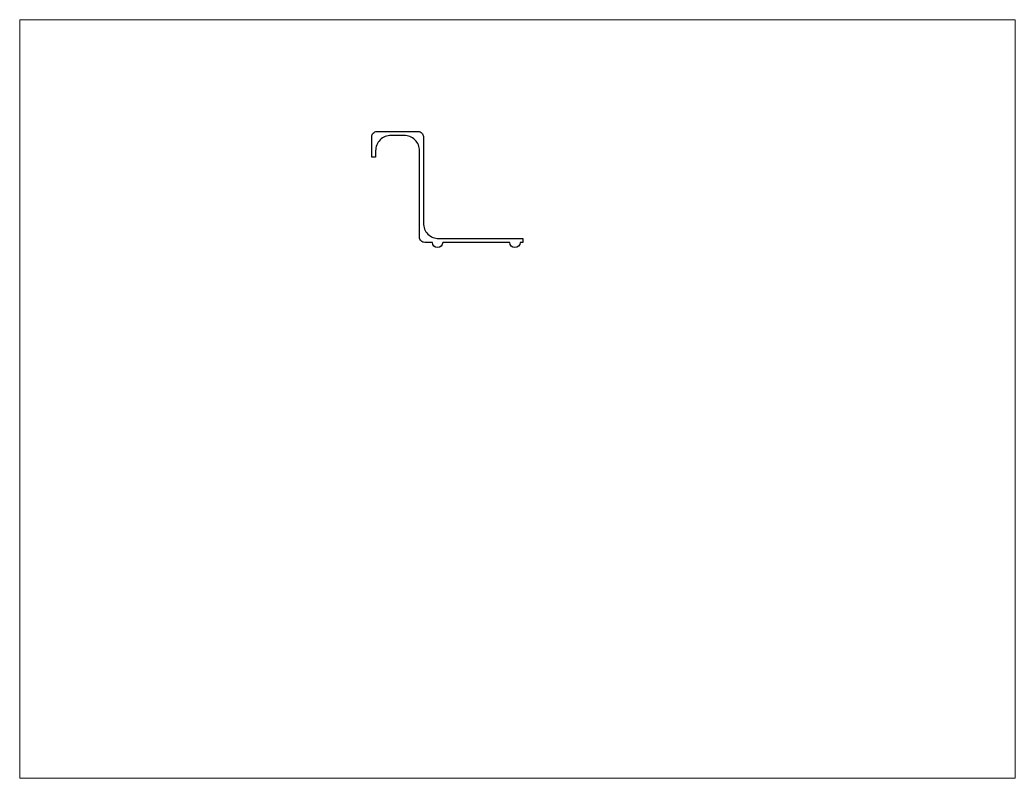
# Paper-space layout 'Layout1' of a CAD drawing. Extents: x 27 to 240, y 20 to 183.
# The model-space entities are those that its viewports show. They can reach past a viewport. Long polylines and large blocks are cut down to what shows.
import ezdxf

# ---------------------------------------------------------------- set-up
doc = ezdxf.new("R2010")
doc.units = 0
doc.header["$LTSCALE"] = 15
doc.layers.get('0').update_dxf_attribs({"linetype": 'CONTINUOUS'})

msp = doc.modelspace()

# ---------------------------------------------------------------- linework, layer by layer
msp.add_lwpolyline([(192.53, 190.99), (191.53, 190.99, -1), (187.53, 190.99), (161.53, 190.99, -1), (157.53, 190.99), (154.53, 190.99, -0.414214), (152.53, 192.99), (152.53, 226.49, 0.414214), (146.53, 232.49), (141.53, 232.49, 0.414214), (135.53, 226.49), (135.53, 223.99), (134.03, 223.99), (134.03, 231.99, -0.414214), (136.03, 233.99), (152.03, 233.99, -0.414214), (154.03, 231.99), (154.03, 198.49, 0.414214), (160.03, 192.49), (192.53, 192.49)], format="xyb", close=True)

psp = doc.layouts.get("Layout1")

# ---------------------------------------------------------------- viewports
at = {"layer": '0', "color": 0, "linetype": 'BYBLOCK', "ltscale": 0.05}
psp.add_viewport(center=(133.35, 101.6), size=(213.36, 162.56), view_center_point=(190.51, 130.3), view_height=293.8955, dxfattribs=at)

doc.saveas('drawing.dxf')
